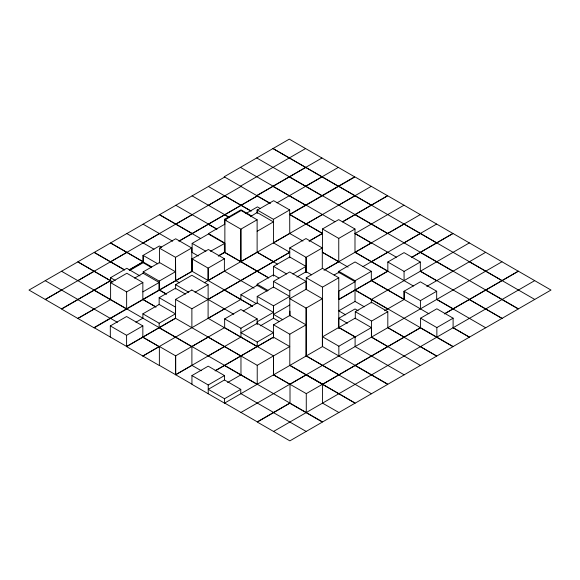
<?xml version="1.0" encoding="UTF-8"?>
<svg xmlns="http://www.w3.org/2000/svg" width="580" height="580" viewBox="0 0 580 580"><rect width="100%" height="100%" fill="white"/><g stroke="black" fill="none" stroke-linecap="round" stroke-linejoin="round"><path stroke-width="0.87" d="M112.919 282.061L77.865 261.863L45.226 280.662L77.879 299.461M208.452 186.47L175.812 205.269L208.459 224.069M224.677 177.052L208.38 186.47L240.983 205.291M45.305 280.662L29 290.072L61.574 308.872L110.439 280.655M126.86 233.573L143.159 224.163M175.892 205.269L159.587 214.68L192.161 233.479L257.281 195.881L224.185 176.762L289.275 139.142L321.885 157.963M240.454 186.151L305.58 148.553M45.269 299.461L110.396 261.863M110.562 261.761L175.689 224.163M175.856 224.069L240.983 186.47M45.312 299.483L61.603 290.072M77.872 280.684L94.17 271.273M110.606 261.783L126.897 252.38M143.166 242.984L159.464 233.573M175.899 224.09L192.19 214.68M208.459 205.284L224.757 195.881L241.026 205.262M151.648 267.626L143.129 262.704L143.093 255.388L159.399 245.971L161.726 247.319M159.442 263.023L159.442 248.146L175.696 238.764L191.69 247.993L192.002 271.375L126.868 308.93M110.519 280.72L110.519 277.711L126.817 268.293L139.998 275.942M115.239 280.387L110.519 277.711M256.759 195.561L322.001 157.999L354.612 176.82L322.052 195.619L289.478 176.82L305.783 167.41L338.35 186.209M129.188 269.83L143.166 261.761L110.599 242.962L94.293 252.38L124.54 269.83M178.828 241.171L191.987 233.573L159.384 214.752L143.086 224.163L172.63 241.171M179.691 240.78L208.466 224.264L216.985 229.18L208.387 224.264L224.685 214.854L228.571 217.094M77.879 299.657L61.574 309.067L94.149 327.867L126.708 309.067L94.105 290.246L77.8 299.657L110.454 318.456M129.217 270.012L143.173 261.957L143.173 255.381M129.993 270.294L143.129 262.704M110.599 299.541L110.599 282.656L126.86 273.267L142.854 282.504L142.847 299.439L156.056 307.067L142.854 299.389M224.736 224.634L224.736 219.225L240.99 209.837L251.655 215.992M218.486 256.034L224.866 252.394L224.866 219.936L241.128 210.54L257.121 219.776L257.121 252.242L273.419 261.652M224.728 224.228L208.495 233.602L224.736 243.005L224.736 252.474L224.692 242.976M198.244 255.976L192.111 252.438L192.161 243.375L208.387 234.008L224.692 243.411L210.504 251.292M143.202 273.651L143.202 271.875L159.435 262.501L175.428 271.737L159.297 281.046L159.297 289.935L166.438 294.06M245.833 213.585L257.447 206.886L260.493 208.64M134.589 278.146L143.093 273.238L159.399 282.641M257.157 212.498L257.223 209.917L257.223 213.382M191.69 247.993L175.522 257.324L175.747 280.756M175.472 257.404L175.559 280.546M250.379 216.724L257.121 212.476L273.419 221.893L257.165 231.275M338.307 167.41L305.747 186.209L322.081 176.82M277.037 202.833L305.587 186.347M110.403 299.657L77.843 318.456L94.177 309.067M126.636 308.799L126.636 291.914L142.854 282.504M257.121 219.776L240.86 229.158L224.866 219.936M159.572 290.094L159.572 281.206L159.442 290.167M142.897 291.863L159.108 282.504L159.108 290L94.018 327.627L126.592 346.427L175.457 318.21M273.47 242.846L289.761 233.443L289.681 209.953L273.426 219.334L273.463 242.853M289.333 214.556L321.893 195.757L289.289 176.936L256.759 195.757L270.048 203.428M159.297 289.935L192.161 271.23L192.161 258.839L208.358 249.487L224.387 258.738L224.387 271.135L254.062 288.188M218.218 255.874L224.387 252.314L256.998 271.135L208.126 299.352M175.609 288.978L175.609 284.664L191.864 275.275L208.126 284.664L208.097 318.297L257.063 346.55L215.209 370.714M224.387 258.738L208.133 268.127L208.126 280.524M110.323 337.038L110.323 325.916L126.585 316.528L142.847 325.916L142.847 337.038M159.159 304.522L159.159 297.678L175.414 288.296L185.506 294.118M142.89 313.831L159.145 304.449L175.414 313.838L159.159 323.219L142.89 313.831L142.89 318.231M135.879 322.241L142.847 318.217M204.254 282.757L240.693 261.725M305.986 224.025L240.86 261.623L240.86 229.158L240.903 261.645L257.194 252.242L273.47 261.623M306.153 223.931L371.28 186.332M224.467 271.135L208.176 280.546L208.176 268.149L191.864 258.738L191.864 271.135L224.438 289.935M306.196 223.952L322.487 214.542M338.763 205.153L355.054 195.743M194.967 292.262L208.126 284.664M110.323 325.916L126.592 335.305L142.847 325.916M289.739 257.774L289.739 247.921L305.993 238.539L322.299 247.95L322.299 268.547M322.458 228.984L338.756 238.402L338.756 261.681L322.407 252.3L322.458 228.984L338.684 219.617L354.989 229.027L354.989 252.314L387.628 271.164L338.763 299.382M309.133 241.033L322.291 233.443L289.514 214.455M342.628 221.698L387.585 195.743L354.974 176.922L289.884 214.542L322.458 233.341M175.609 318.275L159.311 327.685L224.504 365.342M191.835 289.978L175.53 299.389L191.879 308.777L224.402 290.109L252.351 306.24M289.695 252.409L273.39 261.819L277.341 264.06M309.212 241.091L322.458 233.537M342.562 221.886L354.989 214.716L387.592 233.537M273.47 261.819L257.165 271.237L268.757 277.921L257.114 271.172L224.59 289.993L252.518 306.11M273.499 276.174L273.499 266.38L289.732 257.005L305.993 266.401L305.993 272.629L306.044 257.339L289.739 247.921M257.165 285.853L257.165 284.207L273.39 274.84L278.886 278.001M240.903 299.403L240.903 294.712L257.157 285.324L267.228 291.138M306.044 257.339L322.299 247.95M338.756 238.402L354.989 229.027M142.861 356.004L240.7 299.519M371.287 224.126L354.989 233.537L371.287 242.948L355.062 233.537M371.447 223.989L404.006 205.189M142.905 356.033L159.196 346.623L142.897 337.212L126.592 346.623L159.166 365.422M208.184 318.34L224.482 308.93M292.835 273.999L305.993 266.401M257.215 296.431L273.477 287.042L289.739 296.431L273.485 305.82L257.215 296.431L257.215 302.977L273.477 312.366L257.223 321.755L257.215 324.278M296.902 277.051L306.196 271.687L311.619 274.818M289.848 384.293L273.506 374.854L273.535 355.91L224.649 327.656L224.649 318.884L240.91 309.495L257.172 318.884L257.172 324.147M243.179 311.039L257.172 302.956M306.247 289.355L306.247 277.755L322.509 268.366L338.771 277.755L338.771 328.236M224.438 327.685L175.638 355.852L159.369 346.463L159.369 365.349L191.936 384.149M324.002 270.2L420.311 214.6M191.929 346.55L208.235 337.132M324.822 269.823L338.8 261.754M371.526 242.853L355.228 252.271L387.802 271.07M387.795 233.464L404.093 224.054M306.044 281.373L289.739 271.962L273.441 281.373L289.782 290.761L306.044 281.373L306.044 289.289L289.797 298.693L306.102 308.111L322.357 298.722L322.357 346.651M338.807 273.013L338.807 271.331L355.062 261.95L371.33 271.339L371.33 280.575M257.172 318.884L240.917 328.265L240.954 337.067M334.116 275.007L338.763 272.332L355.069 281.742L338.807 291.124L338.807 299.352M289.782 305L273.521 314.382L282.815 319.747M306.247 277.755L322.516 287.144L338.771 277.755M240.758 337.132L175.638 374.731L175.638 355.852L175.667 374.76L191.973 365.349M260.318 325.844L273.477 318.246L273.521 305.841L273.513 318.268L278.944 321.392M362.812 266.669L371.33 261.754M371.497 261.652L436.624 224.054M208.242 355.953L224.54 346.55M371.534 261.674L387.832 252.271M404.101 242.875L420.399 233.464M273.564 338.198L273.564 324.822L289.79 315.455L306.051 324.844L289.754 334.203M355.069 289.964L355.076 280.72L371.33 271.339M444.468 313.802L452.98 308.886L436.675 299.476L371.555 337.074L387.853 346.485L420.413 327.685L355.228 290.022L387.832 271.244L387.832 262.008L404.064 252.633L420.326 262.022L420.326 271.266L436.631 280.676M355.149 365.371L322.538 346.55L224.518 403.143L191.944 384.344L191.944 375.564L208.206 366.176L224.467 375.564L224.467 379.958L208.249 389.347L224.518 398.736L240.773 389.354L240.773 393.755M257.223 342.055L273.477 332.666L273.477 337.067L257.23 346.499L257.223 342.055L240.961 332.666L257.215 323.277L273.477 332.666M411.843 257.187L452.922 233.464L387.701 195.779L355.177 214.6L420.37 252.264M215.151 370.895L224.467 365.516L257.07 384.344M257.223 346.543L224.656 365.407L289.855 403.064L257.288 421.87L224.714 403.071M387.643 308.959L355.032 290.138L338.771 299.57M411.793 257.368L420.326 252.438L452.936 271.266M257.266 346.63L273.528 337.241M420.326 262.022L404.093 271.396L387.832 262.008M191.944 375.564L208.249 384.975L224.467 375.564M364.349 306.805L355.032 301.433L338.735 310.844L345.745 314.889M175.609 299.389L175.573 318.297L257.23 365.32L289.754 346.543L273.448 337.132M227.614 382.524L240.773 374.934M371.497 299.411L436.631 261.848M436.791 261.711L469.35 242.911M355.286 318.79L355.286 311.67L371.548 302.281L387.81 311.67L387.81 327.685L404.115 337.096M404.115 299.498L404.072 291.247L420.377 281.837L436.675 291.247L436.675 299.476M384.569 310.735L404.151 299.476L404.151 291.247M426.771 286.411L485.649 252.329M355.286 311.67L371.591 321.081L387.81 311.67M355.098 336.813L338.836 327.424L322.574 336.813L338.887 346.216L355.098 336.813L355.098 346.572L404.173 374.818M355.149 336.987L371.403 327.599L371.403 337.161L306.276 374.76M404.072 291.247L420.413 300.636L436.675 291.247M240.983 412.452L306.11 374.854M501.968 261.776L436.849 299.374L453.147 308.785L518.274 271.186L453.045 233.501L420.522 252.329L485.714 289.986M485.707 327.743L453.147 346.543L420.572 327.743L420.572 318.188L436.841 308.799L453.103 318.188L453.103 327.743L469.401 337.154L453.139 327.722M444.563 313.852L485.677 290.16L518.281 308.981L485.721 327.78L453.103 308.923M453.103 318.188L436.849 327.57L436.878 337.154M273.564 431.447L306.117 412.648M371.41 374.955L306.276 412.51L306.276 393.632L387.708 346.572L371.403 337.161M387.824 346.608L420.435 365.48L452.987 346.68L420.384 327.86L355.301 365.429L371.606 374.839L436.689 337.27M436.849 337.132L501.983 299.57M502.142 299.432L534.695 280.633M420.435 365.429L387.875 384.228L371.57 374.818M338.756 186.332L534.745 299.432M273.057 148.553L305.624 167.352L272.977 148.553M338.676 186.332L371.28 205.153M404.013 224.054L436.624 242.882M469.365 261.776L501.968 280.604M305.704 167.41L338.307 186.238M322.415 195.721L355.025 214.542M256.715 157.941L289.326 176.762M306.11 205.131L334.877 221.69M371.454 242.861L396.343 257.172M436.798 280.575L469.452 299.374M240.41 167.352L273.064 186.151M420.37 271.237L436.675 280.647M469.452 299.57L502.026 318.369M273.064 186.347L305.638 205.146M469.372 299.57L501.983 318.398M272.984 186.347L305.587 205.175M289.681 209.953L273.651 200.694L257.455 210.047L257.455 212.758M270.2 203.305L257.404 195.917L224.881 214.738L229.535 217.427M387.752 271.201L413.402 286.012M257.157 209.953L273.47 219.363M241.179 205.327L250.473 210.692M371.526 280.611L404.101 299.411M241.106 205.327L251.213 211.163M289.681 233.443L302.927 241.033M322.407 252.3L348.094 267.119M371.447 280.611L428.961 313.787M420.572 318.188L436.885 327.599M338.807 271.331L355.076 280.72M192.111 195.859L224.728 214.68M273.419 242.831L289.732 252.235L257.165 271.041L224.59 252.242M224.736 219.225L226.258 220.11M387.846 327.664L404.159 337.074M420.435 346.651L436.733 356.069L404.079 337.27M358.172 310.771L355.032 308.959L338.735 318.326L338.814 328.091M273.499 266.38L286.636 273.963M306.051 289.311L322.357 298.722M371.403 327.599L355.098 318.188L338.8 327.599L355.141 336.994M192.111 233.61L200.687 238.561M338.771 318.304L347.348 323.256M192.161 243.375L205.9 251.307M257.165 284.207L268.032 290.478M240.903 294.712L256.389 303.652M159.442 248.146L175.559 257.353M154.012 249.24L126.817 233.551L110.519 242.962L143.122 261.79M273.564 324.822L289.797 334.232L289.797 365.451M143.093 255.388L157.883 263.878M306.312 355.961L338.887 374.76M175.522 280.524L179.684 282.88M338.836 374.782L306.233 355.961L306.233 308.031M143.093 261.957L151.692 266.88M191.871 290.051L233.762 314.28M338.807 374.955L371.461 393.755M175.609 284.664L188.775 292.262M143.202 271.875L159.442 281.278M224.649 318.884L240.961 328.294M290.007 365.371L322.582 384.17M124.366 269.925L94.09 252.445L77.792 261.863L110.396 280.684M159.108 290L166.25 294.125M289.754 365.429L322.415 384.264M159.159 297.678L175.457 307.088L175.414 318.239M273.586 374.854L306.32 393.653M338.887 412.51L322.531 403.129L322.531 384.243M208.155 337.132L240.758 355.961M110.599 282.656L126.636 291.914M61.523 271.251L94.141 290.072M191.726 346.623L159.116 327.794L142.818 337.212L159.159 346.644M224.504 379.965L240.773 389.354M110.243 318.217L117.443 322.328M201.253 370.7L191.893 365.349L191.893 346.463M240.939 393.661L273.593 412.452M273.513 412.648L306.168 431.447M420.42 300.636L420.413 308.864M404.057 271.375L404.093 280.633M371.555 321.059L371.584 337.096M371.338 299.548L371.338 303.021M355.032 290.138L355.032 301.433M338.843 346.195L338.88 355.982M322.516 287.144L322.574 346.572M306.16 257.266L306.16 272.491M306.102 308.111L306.051 356.062M289.942 311.177L289.942 315.527M289.79 290.761L289.797 315.875M273.513 281.373L273.441 287.695M273.485 355.939L273.485 374.818M257.23 365.32L257.23 384.207M240.968 355.931L240.968 374.81M224.518 398.736L224.518 403.143M224.387 243.274L224.387 252.314M208.213 384.953L208.242 393.755M191.886 308.777L191.879 327.664M159.159 323.219L159.159 327.62L94.293 290.13L110.591 280.72L110.591 277.704M126.592 335.305L126.592 346.427M306.269 374.854L290.007 384.243L290.007 403.129L322.582 421.921L355.141 403.129L306.269 374.854M289.819 403.238L257.288 422.066L289.862 440.858L322.422 422.066L289.819 403.238M355.112 365.545L322.582 384.366L355.156 403.165L387.715 384.366L355.112 365.545M518.397 271.223L485.866 290.051L518.44 308.843L551 290.051L518.397 271.223"/></g></svg>
